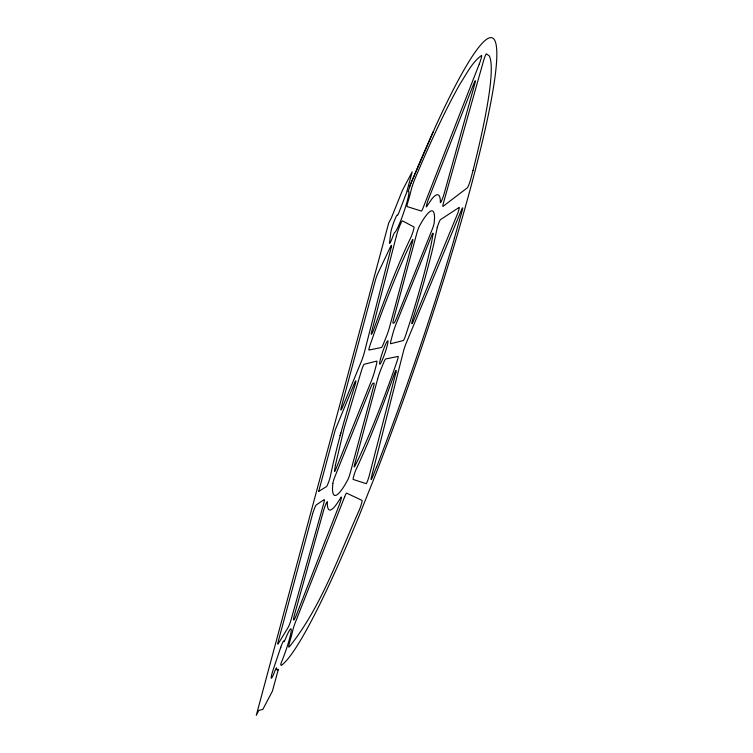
<?xml version="1.0" encoding="UTF-8"?>
<svg xmlns="http://www.w3.org/2000/svg" width="753" height="753" viewBox="0 0 753 753"><rect width="100%" height="100%" fill="white"/><g stroke="black" fill="none" stroke-linecap="round" stroke-linejoin="round"><path stroke-width="1.13" d="M280.784 647.222L273.433 668.956A9.977 1.026 -71 0 0 271.259 678.18A9.977 1.026 -71 0 0 274.873 671.008A5.497 0.565 -71 0 1 276.586 667.93L276.53 669.417L276.963 669.944L277.603 669.332A8.998 0.922 -71 0 0 278.346 669.304L272.407 691.15L262.835 709.392L258.872 710.39L256.274 715.35L388.689 223.039L391.296 218.078L402.469 190.264L412.183 171.863L406.356 193.38A8.998 0.922 -71 0 0 404.088 199.093L399.372 211.414A5.497 0.565 -71 0 1 397.452 215.264A9.977 1.026 -71 0 0 394.167 221.231A9.977 1.026 -71 0 0 390.732 232.856L389.555 242.824M340.102 435.639L340.808 433.003M454.341 238.306L462.267 210.388A4.819 0.499 -71 0 0 462.69 207.847A4.819 0.499 -71 0 0 461.523 209.908L406.131 343.302A7.097 0.725 -71 0 0 403.542 350.992L371.389 477.317A5.977 0.612 -71 0 0 372.782 476.442L376.462 467.171M280.53 647.957A7.361 0.753 -71 0 1 283.872 641.34A5.337 0.546 -71 0 0 285.105 639.683A21.733 2.231 -71 0 1 291.157 631.268A21.733 2.231 -71 0 1 282.657 659.11C282.479 660.437 279.391 665.398 281.377 665.417A332.826 34.177 -71 0 0 359.416 515.08L374.034 478.494A332.826 34.177 -71 0 0 492.349 94.031A332.826 34.177 -71 0 0 435.912 125.638L409.34 187.111M433.22 131.69L426.65 146.506A452.722 46.488 -71 0 0 419.958 161.923L417.699 167.194A452.722 46.488 -71 0 0 410.865 183.365L408.088 191.723L408.465 191.356A21.733 2.231 -71 0 1 404.135 211.254A21.733 2.231 -71 0 1 394.638 232.461A5.337 0.546 -71 0 0 392.642 236.95A7.361 0.753 -71 0 1 389.593 242.485M454.464 238.164A316.053 32.454 -71 0 1 376.585 467.039M327.348 502.138L327.339 504.246A148.567 15.258 -71 0 0 339.104 500.397L340.827 497.535A6.504 0.668 -71 0 1 341.175 498.806A6.504 0.668 -71 0 1 339.01 505.611L296.644 614.307A10.09 1.035 -71 0 1 293.726 620.048A10.09 1.035 -71 0 1 294.432 615.003L323.423 511.099A6.683 0.687 -71 0 1 325.917 504.021A6.683 0.687 -71 0 1 327.348 502.138M440.392 201.305L440.326 202.632A6.739 0.697 -71 0 0 443.875 194.622L475.331 81.879A5.384 0.555 -71 0 0 473.816 83.658L428.448 199.272A5.732 0.593 -71 0 0 426.386 206.953L431.836 198.99A166.413 17.093 -71 0 1 440.392 201.305M332.826 483.548L332.487 488.593A150.892 15.493 -71 0 0 344.94 484.904L347.585 480.198A5.111 0.527 -71 0 0 350.126 473.373L373.526 386.741A9.158 0.941 -71 0 0 373.921 383.089L372.98 383.324A9.507 0.979 -71 0 0 370.495 388.068L334.831 476.865A5.073 0.518 -71 0 0 332.826 483.548M434.547 217.683L434.208 222.728A5.073 0.518 -71 0 1 432.203 229.411L396.539 318.208A9.507 0.979 -71 0 1 394.045 322.952L393.113 323.188A9.158 0.941 -71 0 1 393.508 319.536L416.908 232.903A5.111 0.527 -71 0 1 419.449 226.079L422.094 221.373A150.892 15.493 -71 0 1 434.547 217.683M318.688 491.389L326.454 486.636A6.363 0.649 -71 0 0 328.459 482.485A6.363 0.649 -71 0 0 330.426 476.103L331.527 470.823A181.012 18.59 -71 0 1 352.15 394.148L355.002 384.943A5.855 0.602 -71 0 0 355.877 380.867A5.855 0.602 -71 0 0 354.399 383.333L335.264 429.803L318.688 491.389M335.396 465.241L334.483 470.832A5.111 0.527 -71 0 0 335.866 469.081L371.775 379.889A9.158 0.941 -71 0 0 374.505 371.7L376.208 365.346A9.507 0.979 -71 0 0 376.745 361.101L364.113 364.292A5.073 0.518 -71 0 0 361.751 369.685L344.074 428.495L335.396 465.241M433.003 233.985L432.09 239.576A150.892 15.493 -71 0 1 409.933 322.237L405.735 335.141A5.073 0.518 -71 0 1 403.373 340.525L390.741 343.716A9.507 0.979 -71 0 1 391.268 339.471L392.981 333.118A9.158 0.941 -71 0 1 395.711 324.929L431.62 235.736A5.111 0.527 -71 0 1 433.003 233.985M437.229 227.641L433.69 244.405A166.413 17.093 -71 0 1 413.745 316.109L412.597 319.667A6.739 0.697 -71 0 0 413.058 321.86L457.702 213.4A5.384 0.555 -71 0 0 459.104 207.433L440.43 219.678A5.732 0.593 -71 0 0 437.229 227.641M391.202 247.483L364.292 352.63A8.509 0.875 -71 0 1 361.261 361.666L342.502 407.194A6.495 0.668 -71 0 1 341.307 407.194L375.436 280.125A5.346 0.546 -71 0 1 377.771 273.603L390.609 246.56A5.732 0.593 -71 0 1 391.202 247.483M396.398 235.934L371.681 331.687A6.683 0.687 -71 0 0 371.615 334.134A6.683 0.687 -71 0 0 373.968 328.826L376.255 322.388A148.567 15.258 -71 0 1 408.502 242.391L410.677 237.835A6.504 0.668 -71 0 0 413.162 231.162A6.504 0.668 -71 0 0 413.952 226.973L402.469 220.845A10.09 1.035 -71 0 0 399.768 225.796A10.09 1.035 -71 0 0 396.398 235.934M380.538 358.682L380.218 359.934A12.415 1.271 -71 0 0 380.707 363.191L381.555 361.581A12.415 1.271 -71 0 0 386.666 347.651L387.042 346.295A12.415 1.271 -71 0 0 386.882 341.777L386.035 343.396A12.415 1.271 -71 0 0 380.914 357.327L380.538 358.682M395.88 372.584L369.186 475.943A5.384 0.555 -71 0 1 366.269 483.699L353.082 479.416A6.739 0.697 -71 0 1 356.16 469.223L357.242 466.982A166.413 17.093 -71 0 0 385.762 397.584L394.751 372.867A5.732 0.593 -71 0 1 395.88 372.584M472.997 170.526L470.729 179.129A5.977 0.612 -71 0 1 467.293 187.874L443.056 206.331A7.097 0.725 -71 0 1 443.517 202.698L483.652 60.456A4.819 0.499 -71 0 1 485.243 55.882A4.819 0.499 -71 0 1 486.4 53.849L489.262 55.91A316.053 32.454 -71 0 1 472.997 170.526M412.512 241.76L389.48 327.376A9.507 0.979 -71 0 1 386.458 336.356L383.804 342.954A9.158 0.941 -71 0 1 381.479 347.491L368.961 350.041A5.111 0.527 -71 0 1 370.118 344.968L373.686 334.68A150.892 15.493 -71 0 1 408.286 248.321L412.145 240.471A5.073 0.518 -71 0 1 412.512 241.76M377.611 379.088L354.578 464.695A5.073 0.518 -71 0 0 354.936 465.994L358.805 458.135A150.892 15.493 -71 0 0 393.405 371.775L396.972 361.487A5.111 0.527 -71 0 0 398.121 356.414L385.611 358.974A9.158 0.941 -71 0 0 383.286 363.511L380.632 370.099A9.507 0.979 -71 0 0 377.611 379.088M312.495 514.318L278.168 641.744A5.346 0.546 -71 0 0 278.215 643.74L288.192 627.315A5.732 0.593 -71 0 0 291.044 619.841L323.592 503.955A8.509 0.875 -71 0 0 324.148 499.634L316.204 504.971A6.495 0.668 -71 0 0 312.495 514.318M479.284 64.024L423.355 207.254A6.73 0.687 -71 0 1 421.793 210.642L421.652 210.84A6.73 0.687 -71 0 1 421.369 211.056L407.053 206.576A7.172 0.734 -71 0 1 407.825 202.256A28.774 2.956 -71 0 0 410.818 191.318A10.768 1.101 -71 0 1 415.232 178.084C428.721 146.242 442.886 114.616 459.735 84.392C466.314 74.378 471.642 62.81 481.459 55.487A6.476 0.668 -71 0 1 481.289 57.877A6.476 0.668 -71 0 1 479.284 64.024M344.62 496.848L295.289 622.543A7.172 0.734 -71 0 0 292.908 629.932A28.774 2.956 -71 0 1 290.121 640.474A10.768 1.101 -71 0 0 289.237 646.968C321.456 606.692 338.417 556.523 359.341 509.913A6.476 0.668 -71 0 0 361.487 503.748A6.476 0.668 -71 0 0 362.033 500.378L346.578 493.121A6.73 0.687 -71 0 0 345.269 495.267L344.62 496.848"/></g></svg>
